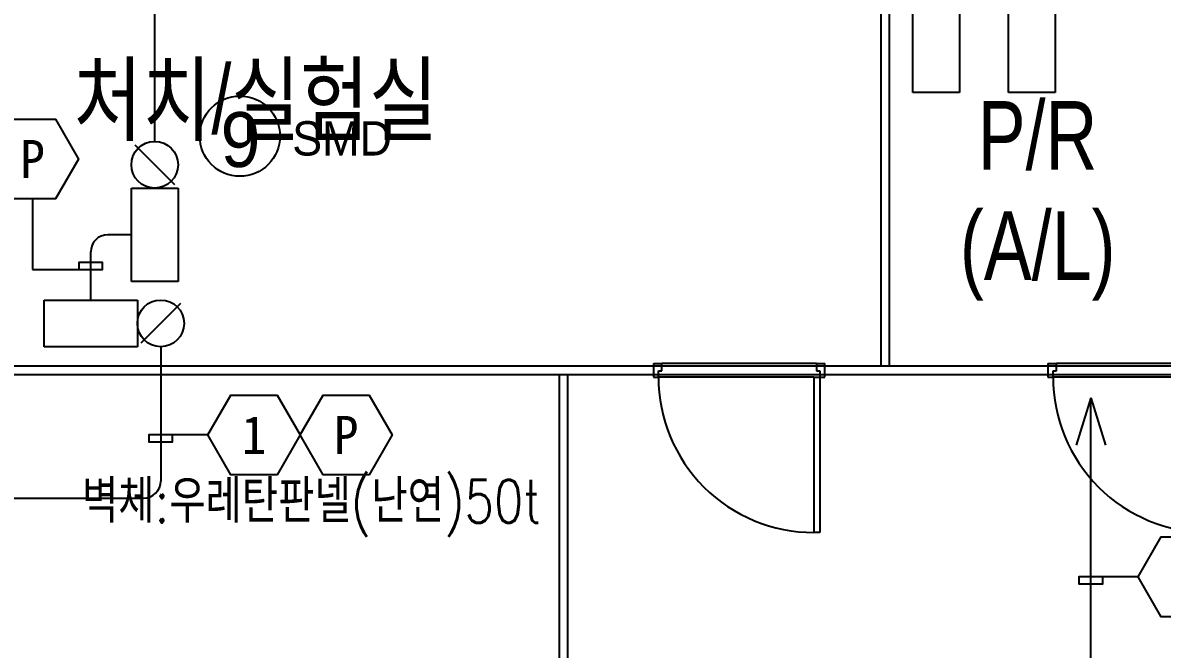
# Model space of a CAD drawing. Header units: millimetres. Extents: x 118559 to 211622, y 1329 to 63037.
# Drawn here: x 180605 to 187246, y 19633 to 23284 of the extents above; entities that cross this region are included whole.
import ezdxf
from ezdxf.enums import TextEntityAlignment as Align

# ---------------------------------------------------------------- set-up
doc = ezdxf.new("R2010")
doc.units = ezdxf.units.MM
doc.header["$LTSCALE"] = 120
doc.linetypes.add('HIDDENX2', pattern=[0.75, 0.5, -0.25])
for name, color, linetype in [('1구역', 41, 'Continuous'), ('ARCH', 9, 'Continuous'), ('DAMPER', 2, 'Continuous'), ('fire', 2, 'Continuous'), ('fire-l', 4, 'Continuous'), ('smd-f', 2, 'Continuous')]:
    doc.layers.add(name, color=color, linetype=linetype)
doc.styles.add('GHD', font='')
doc.styles.add('ghs', font='')
doc.styles.add('SIMPLEX', font='SIMPLEX.shx', dxfattribs={"bigfont": 'whgtxt.shx'})
doc.styles.add('TT', font='')
doc.styles.add('돋움', font='')
doc.styles.get('GHD').set_extended_font_data('Dotum')
doc.styles.get('ghs').set_extended_font_data('Dotum')
doc.styles.get('TT').set_extended_font_data('Dotum')
doc.styles.get('돋움').set_extended_font_data('DotumChe')

# ---------------------------------------------------------------- blocks, each defined once
blk = doc.blocks.new('e-22-1')
at = {"layer": 'DAMPER'}
blk.add_line((-5, 1), (-1, 1), dxfattribs=at)
at = {"layer": 'fire'}
for p, q in [((-5, -1), (-5, 1)), ((-1, 1), (-1, -1)), ((0.85, 0.85), (-0.85, -0.85)), ((-1, -1), (-5, -1))]:
    blk.add_line(p, q, dxfattribs=at)
blk.add_circle((0, 0), 1, dxfattribs=at)

msp = doc.modelspace()

# ---------------------------------------------------------------- linework, layer by layer
at = {"layer": '1구역', "color": 5, "linetype": 'HIDDENX2', "ltscale": 7, "const_width": 100, "elevation": 0}
msp.add_lwpolyline([(183730.1, 24554.2), (190080.1, 24504.2), (190080.1, 29294.2), (183730.1, 29294.2), (183731.6, 24502.9)], close=True, dxfattribs=at)
at = {"layer": 'ARCH', "color": 9}
for p, q in [((185605.1, 24504.2, 0), (185605.1, 21284.2, 0)), ((185655.1, 24504.2, 0), (185655.1, 21284.2, 0)), ((179790.1, 21284.2, 0), (187780.1, 21284.2, 0)), ((184280.1, 21299.2, 0), (184280.1, 21219.2, 0)), ((184280.1, 21299.2, 0), (184329.9, 21299.2, 0)), ((184280.1, 21284.2, 0), (184280.1, 21234.2, 0)), ((184309.4, 21255.1, 0), (184329.9, 21255.1, 0)), ((184309.4, 21219.2, 0), (184309.4, 21255.1, 0)), ((184309.4, 21255.1, 0), (184329.9, 21255.1, 0)), ((184329.9, 21255.1, 0), (184329.9, 21299.2, 0)), ((185230.2, 21299.2, 0), (184329.9, 21299.2, 0)), ((185230.2, 21299.2, 0), (185230.2, 21255.1, 0)), ((185230.2, 21299.2, 0), (185280.1, 21299.2, 0)), ((185230.2, 21255.1, 0), (185250.7, 21255.1, 0)), ((185250.7, 21255.1, 0), (185250.7, 21219.2, 0)), ((185280.1, 21219.2, 0), (185280.1, 21299.2, 0)), ((185280.1, 21234.2, 0), (185280.1, 21284.2, 0)), ((185280.1, 21234.2, 0), (185280.1, 21284.2, 0)), ((186580.1, 21299.2, 0), (186580.1, 21219.2, 0)), ((186580.1, 21299.2, 0), (186629.9, 21299.2, 0)), ((186580.1, 21284.2, 0), (186580.1, 21234.2, 0)), ((186609.4, 21255.1, 0), (186629.9, 21255.1, 0)), ((186609.4, 21219.2, 0), (186609.4, 21255.1, 0)), ((186609.4, 21255.1, 0), (186629.9, 21255.1, 0)), ((186629.9, 21255.1, 0), (186629.9, 21299.2, 0)), ((187530.2, 21299.2, 0), (186629.9, 21299.2, 0)), ((179190.1, 21234.2, 0), (187780.1, 21234.2, 0)), ((183730.1, 21234.2, 0), (183730.1, 20594.2, 0)), ((183730.1, 21234.2, 0), (183730.1, 19394.2, 0)), ((183780.1, 21234.2, 0), (183780.1, 19394.2, 0)), ((184280.1, 21219.2, 0), (184309.4, 21219.2, 0)), ((185215.4, 21219.2, 0), (184309.4, 21219.2, 0)), ((185215.4, 21219.2, 0), (185215.4, 20314, 0)), ((185215.4, 21219.2, 0), (185250.7, 21219.2, 0)), ((185250.7, 21219.2, 0), (185280.1, 21219.2, 0)), ((185250.7, 21219.2, 0), (185250.7, 20314, 0)), ((186580.1, 21219.2, 0), (186609.4, 21219.2, 0)), ((187515.4, 21219.2, 0), (186609.4, 21219.2, 0)), ((185250.7, 20314, 0), (185215.4, 20314, 0))]:
    msp.add_line(p, q, dxfattribs=at)
for centre in [(185214.1, 21218.6, 0), (187514.1, 21218.6, 0)]:
    msp.add_arc(centre, 904.7, 179.96385, 270.08492, dxfattribs=at)
at = {"layer": 'fire', "color": 2}
msp.add_line((180661.4, 22257.6), (180661.4, 21846.7), dxfattribs=at)
at = {"layer": 'fire', "color": 2, "elevation": 0}
for points in [[(180661.4, 21846.7), (181069.7, 21846.7), (181069.7, 21887.5), (180930.9, 21887.5), (180930.9, 21846.7)], [(181683.4, 20882.3), (181338.9, 20882.3), (181338.9, 20841.5), (181477.7, 20841.5), (181477.7, 20882.3)], [(187105.2, 20055.3), (186760.6, 20055.3), (186760.6, 20014.5), (186899.5, 20014.5), (186899.5, 20055.3)]]:
    msp.add_lwpolyline(points, dxfattribs=at)
at = {"layer": 'fire-l', "color": 6, "ltscale": 2}
for p, q in [((181373.3, 22593.2, 0), (181373.3, 24802.7, 0)), ((181237.3, 22049.2, 0), (181100.3, 22049.2, 0)), ((181000.3, 21668.7, 0), (181000.3, 21949.2, 0)), ((181408.3, 21396.7, 0), (181408.3, 20613.5, 0)), ((186830.1, 21099.3, 0), (186744.6, 20822.5, 2807)), ((186830.1, 19200.2, 0), (186830.1, 21099.3, 0)), ((186830.1, 21099.3, 0), (186915.5, 20822.5, 2807)), ((179896.6, 20513.5, 0), (181308.3, 20513.5, 0))]:
    msp.add_line(p, q, dxfattribs=at)
at = {"layer": 'fire-l', "color": 2}
msp.add_lwpolyline([(180392.8, 22490.3), (180527.1, 22722.9), (180795.7, 22722.9), (180930, 22490.3), (180795.7, 22257.6), (180527.1, 22257.6)], close=True, dxfattribs=at)
at = {"layer": 'fire-l', "color": 2, "elevation": 0}
for points in [[(181683.4, 20882.3), (181817.7, 21114.9), (182086.3, 21114.9), (182220.6, 20882.3), (182086.3, 20649.6), (181817.7, 20649.6)], [(182220.6, 20882.3), (182355, 21114.9), (182623.6, 21114.9), (182757.9, 20882.3), (182623.6, 20649.6), (182355, 20649.6)], [(187105.2, 20055.3), (187239.5, 20287.9), (187508.1, 20287.9), (187642.4, 20055.3), (187508.1, 19822.6), (187239.5, 19822.6)]]:
    msp.add_lwpolyline(points, close=True, dxfattribs=at)
at = {"layer": 'fire-l', "color": 6, "ltscale": 2}
for centre, start, end in [((181100.3, 21949.2, 0), 90, 180), ((181308.3, 20613.5, 0), 270, 0)]:
    msp.add_arc(centre, 100, start, end, dxfattribs=at)
at = {"layer": 'smd-f'}
msp.add_circle((181870, 22623.7), 233.7, dxfattribs=at)

# ---------------------------------------------------------------- block references
at = {"layer": 'fire-l', "ltscale": 2, "xscale": 136, "yscale": 136, "zscale": 136, "rotation": 90}
for p in [(185927.7, 23558.2, 0), (186485.8, 23558.2, 0), (181373.3, 22457.2, 0)]:
    msp.add_blockref('e-22-1', p, dxfattribs=at)
at = {"layer": 'fire-l', "ltscale": 2, "xscale": 136, "yscale": 136, "zscale": 136}
msp.add_blockref('e-22-1', (181408.3, 21532.7, 0), dxfattribs=at)

# ---------------------------------------------------------------- texts
at = {"layer": 'ARCH', "color": 9, "width": 0.8}
for s, height, style, p in [('처치/실험실', 400, 'GHD', (180900.6, 22637.9, 0)), ('P/R', 400, 'GHD', (186170.2, 22428, 0)), ('(A/L)', 400, 'GHD', (186066.6, 21785.3, 0)), ('벽체:우레탄판넬(난연)50t', 250, 'SIMPLEX', (180949.4, 20370.8, 0))]:
    msp.add_text(s, height=height, dxfattribs=dict(at, style=style)).set_placement(p)
at = {"layer": 'fire', "style": '돋움'}
for s, p in [('P', (180661.4, 22490.3)), ('1', (181952, 20882.3, 0)), ('P', (182489.3, 20882.3, 0))]:
    msp.add_text(s, height=222.4, dxfattribs=at).set_placement(p, align=Align.MIDDLE)
at = {"layer": 'smd-f', "style": 'TT'}
msp.add_text('9', height=320, dxfattribs=at).set_placement((181873.7, 22603.8), align=Align.MIDDLE)
at = {"layer": 'smd-f', "style": 'ghs'}
msp.add_text('SMD', height=200, dxfattribs=at).set_placement((182174.9, 22510.8))

doc.saveas('drawing.dxf')
